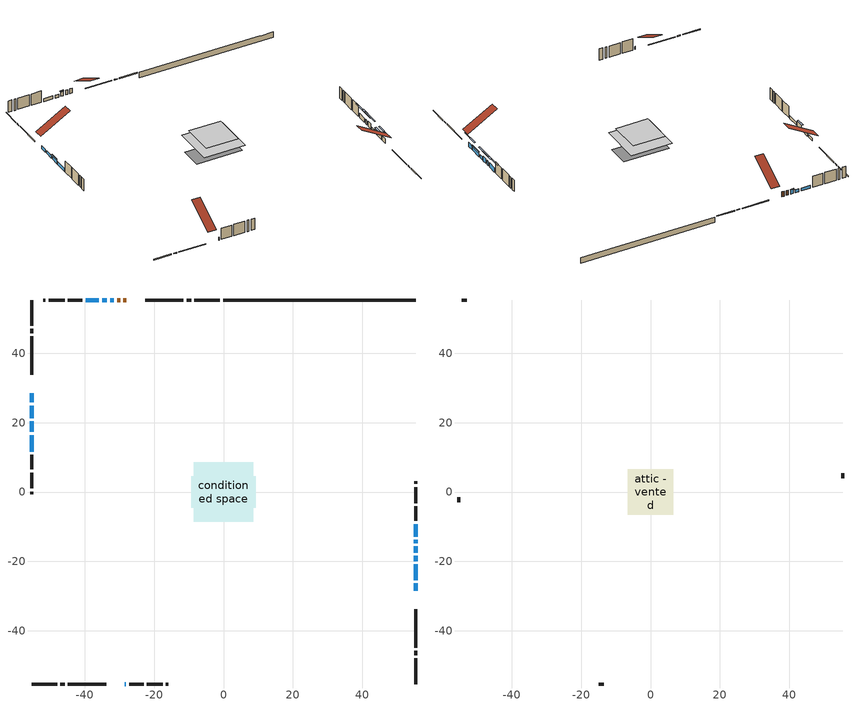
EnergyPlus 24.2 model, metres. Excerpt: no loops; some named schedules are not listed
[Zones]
conditioned space
 floor adiabatic (AdiabaticFloorConstruction): -8.52,-8.52 -8.52,8.52 8.52,8.52 8.52,-8.52 z2.69
 floor foundation (Slab1 construction): -9.36,-4.5 -9.36,4.5 9.36,4.5 9.36,-4.5 z-2.07
 wall outside (RimJoist1 construction): -1.06,55.34 -8.44,55.34 / -55.34,-55.34 -47.96,-55.34 / -55.34,55.34 -55.34,47.96 / 55.34,-55.34 55.34,-47.96 z0.25:0.55
 wall outside (RimJoist2 construction): -9.37,55.34 -10.63,55.34 / -47.03,-55.34 -45.77,-55.34 / -55.34,47.03 -55.34,45.77 / 55.34,-47.03 55.34,-45.77 z0.25:0.55
 wall outside (RimJoist3 construction): -11.56,55.34 -22.61,55.34 / -44.84,-55.34 -33.79,-55.34 / -55.34,44.84 -55.34,33.79 / 55.34,-44.84 55.34,-33.79 z0.25:0.55
 wall outside (AdiabaticWallConstruction 1): -28,55.34 -28.87,55.34 / -29.79,55.34 -30.66,55.34 z0.25:2.28
 wall outside (AdiabaticWallConstruction): 55.34,-28.4 55.34,-26.37 / -31.59,55.34 -32.66,55.34 z0.25:2.08; -55.34,28.4 -55.34,25.86 / -55.34,24.93 -55.34,21.27 / -28.4,-55.34 -28.16,-55.34 / 55.34,-19.94 55.34,-18.42 / -33.59,55.34 -35,55.34 / -35.93,55.34 -39.75,55.34 / -55.34,16.37 -55.34,11.66 z0.25:1.47; 55.34,-25.44 55.34,-20.87 / -55.34,20.35 -55.34,17.3 / 55.34,-17.49 55.34,-15.66 z0.25:2.28; 55.34,-14.73 55.34,-13.81 / 55.34,-12.89 55.34,-9.23 z0.25:2.13
 wall outside (Wall1 construction): -40.68,55.34 -44.87,55.34 / -27.24,-55.34 -23.05,-55.34 / -55.34,10.73 -55.34,6.54 / 55.34,-8.3 55.34,-4.11 z0.25:5.13
 wall outside (Wall2 construction): -45.8,55.34 -50.38,55.34 / -22.12,-55.34 -17.54,-55.34 / -55.34,5.61 -55.34,1.03 / 55.34,-3.18 55.34,1.4 z0.25:5.13
 wall outside (Wall3 construction): -51.31,55.34 -52.02,55.34 / -16.61,-55.34 -15.9,-55.34 / -55.34,0.1 -55.34,-0.61 / 55.34,2.33 55.34,3.04 z0.25:5.13
 wall foundation (FoundationWall1 construction): -0.13,55.34,-2.07 -0.13,55.34,0.25 49.8,55.34,0.25 49.8,55.34,0.2 55.34,55.34,0.2 55.34,55.34,-2.07
 window (WindowConstruction): 55.34,-28.4 55.34,-26.37 z0.25:2.08
 window (WindowConstruction 8): -55.34,28.4 -55.34,25.86 z0.25:1.47
 window (WindowConstruction 9): -55.34,24.93 -55.34,21.27 z0.25:1.47
 window (WindowConstruction 10): 55.34,-25.44 55.34,-20.87 z0.25:2.28
 window (WindowConstruction 11): -31.59,55.34 -32.66,55.34 z0.25:2.08
 window (WindowConstruction 12): -55.34,20.35 -55.34,17.3 z0.25:2.28
 window (WindowConstruction 13): -28.4,-55.34 -28.16,-55.34 z0.25:1.47
 window (WindowConstruction 1): 55.34,-19.94 55.34,-18.42 z0.25:1.47
 window (WindowConstruction 2): 55.34,-17.49 55.34,-15.66 z0.25:2.28
 window (WindowConstruction 3): 55.34,-14.73 55.34,-13.82 z0.25:2.13
 window (WindowConstruction 4): 55.34,-12.89 55.34,-9.23 z0.25:2.13
 window (WindowConstruction 5): -33.59,55.34 -35,55.34 z0.25:1.47
 window (WindowConstruction 6): -35.93,55.34 -39.75,55.34 z0.25:1.47
 window (WindowConstruction 7): -55.34,16.37 -55.34,11.66 z0.25:1.47
 door (Door): -28,55.34 -28.87,55.34 z0.25:2.28
 door (Door 1): -29.8,55.34 -30.66,55.34 z0.25:2.28
 ceiling adiabatic (AdiabaticFloorConstruction): 8.52,-8.52 8.52,8.52 -8.52,8.52 -8.52,-8.52 z2.69
attic - vented
 floor to conditioned space (Floor1 construction Reversed): -6.56,-6.56 -6.56,6.56 6.56,6.56 6.56,-6.56 z5.13
 wall outside (Wall4 construction): -52.95,55.34 -54.41,55.34 / -14.97,-55.34 -13.5,-55.34 / -55.34,-1.54 -55.34,-3 / 55.34,3.97 55.34,5.43 z0.25:5.13
 roof outside (Roof1 construction): -27.07,55.34,5.13 -27.07,43.15,12.24 -23.54,43.15,12.24 -23.54,55.34,5.13; -29.33,-55.34,5.13 -29.33,-43.15,12.24 -32.86,-43.15,12.24 -32.86,-55.34,5.13; -55.34,29.33,5.13 -43.15,29.33,12.24 -43.15,32.86,12.24 -55.34,32.86,5.13; 55.34,-29.33,5.13 43.15,-29.33,12.24 43.15,-32.86,12.24 55.34,-32.86,5.13
shading: 55.34,-23.73 55.34,-31.04 55.64,-31.04 55.64,-23.73 z4.72; 55.34,-20.67 55.34,-25.64 55.95,-25.64 55.95,-20.67 z2.48; -32.86,55.34 -31.39,55.34 -31.39,55.95 -32.86,55.95 z2.28; -55.34,17.1 -55.34,20.55 -55.95,20.55 -55.95,17.1 z2.48; 55.34,-13.02 55.34,-20.13 55.75,-20.13 55.75,-13.02 z4.92; 55.34,-11.18 55.34,-17.37 55.95,-17.37 55.95,-11.18 z4.77; 55.34,-6.59 55.34,-15.53 55.64,-15.53 55.64,-6.59 z4.77
[Building]
Building 1: Terrain=Suburbs
[Site:Location]
Windsor AP_ON: Latitude {deg}=42.28; Longitude {deg}=-82.96; Time Zone {hr}=-5; Elevation {m}=190; Keep Site Location Information=Yes
[Site:GroundTemperature:Shallow]
6.34957, 4.46684, 4.31606, 5.20952, 8.79623, 12.3662, 15.4612, 17.4219, 17.5884, 15.9938, 12.9777, 9.51722
[Site:WaterMainsTemperature]
Calculation Method=Schedule; Temperature Schedule=mains temperature schedule
[Material] Roughness=Rough; Thermal Absorptance=0.9
Name | Thickness {m} | Conductivity {W/m-K} | Density {kg/m3} | Specific Heat {J/kg-K} | Solar Absorptance | Visible Absorptance
asphalt or fiberglass shingles | 0.00635 | 0.162714 | 1121.4 | 1465.45 | 0.4 | 0.4
ceiling loosefill ins | 0.338667 | 0.0480833 | 16.02 | 1046.75 | 0.7 | 0.7
ceiling stud and cavity | 0.1397 | 0.13447 | 65.682 | 1177.47 | 0.7 | 0.7
concrete 4.0 in. | 0.1016 | 1.803125 | 2242.8 | 837.4 | 0.7 | 0.7
concrete 8.0 in. | 0.2032 | 1.803125 | 2242.8 | 837.4 | 0.7 | 0.7
door material | 0.04445 | 0.053851 | 512.64 | 1214.23 | 0.7 | 0.7
exterior vertical ins | 0.0460229 | 0.029427 | 32.04 | 1214.23 | 0.7 | 0.7
floor covering | 0.0127 | 0.0433444 | 54.468 | 1339.84 | 0.6 | 0.6
floor rigid ins; wall rigid ins 1 | 0.512978 | 0.029427 | 32.04 | 1214.23 | 0.7 | 0.7
floor stud and cavity | 0.1397 | 1.75129 | 37.0049 | 1207.88 | 0.7 | 0.7
furniture material conditioned space 1 | 0.1524 | 0.115458 | 640.8 | 1214.23 | 0.6 | 0.6
gypsum board | 0.0127 | 0.160291 | 801 | 837.4 | 0.6 | 0.6
gypsum board 1 | 0.0127 | 0.160291 | 801 | 837.4 | 0.7 | 0.7
osb sheathing 0.5 in. | 0.0127 | 0.115458 | 512.64 | 1214.23 | 0.7 | 0.7
osb sheathing 0.75 in. | 0.01905 | 0.115458 | 512.64 | 1214.23 | 0.7 | 0.7
osb sheathing 2.0 in. | 0.0508 | 0.115458 | 512.64 | 1214.23 | 0.7 | 0.7
rim joist rigid ins; wall rigid ins | 0.051816 | 0.029427 | 32.04 | 1214.23 | 0.7 | 0.7
rim joist stud and cavity | 0.0508 | 0.0346513 | 125.044 | 1163.47 | 0.6 | 0.6
rim joist stud and cavity 1 | 0.0508 | 0.035244 | 125.044 | 1163.47 | 0.6 | 0.6
wall stud and cavity | 0.1397 | 0.160606 | 139.0536 | 1170.24 | 0.7 | 0.7
wall stud and cavity 1 | 0.1397 | 0.161917 | 139.0536 | 1170.24 | 0.7 | 0.7
wall stud and cavity 2 | 0.1397 | 0.300532 | 139.0536 | 1170.24 | 0.7 | 0.7
wall stud and cavity 3 | 0.0889 | 6.9971 | 50.32683 | 1063.81 | 0.6 | 0.6
wall stud and cavity 4 | 0.0889 | 0.380278 | 52.3479 | 1209.89 | 0.7 | 0.7
wall stud and cavity 5 | 0.0889 | 0.391764 | 83.0341 | 1211.67 | 0.7 | 0.7
wood siding | 0.0254 | 0.102417 | 544.68 | 1172.36 | 0.4 | 0.4
wood siding 1 | 0.00254 | 0.102417 | 544.68 | 1172.36 | 0.4 | 0.4
wood siding 2; wood siding 3; wood siding 4 | 0.0254 | 0.102417 | 544.68 | 1172.36 | 0.7 | 0.7
[WindowMaterial:SimpleGlazingSystem]
Name | U-Factor {W/m2-K} | Solar Heat Gain Coefficient
WindowMaterial | 3.27961 | 0.66
WindowMaterial 1 | 3.27734 | 0.61
WindowMaterial 2 | 3.296079 | 0.7
WindowMaterial 3 | 3.27734 | 0.6
WindowMaterial 4 | 3.28075 | 0.68
WindowMaterial 5 | 3.27848 | 0.62
WindowMaterial 6 | 3.27961 | 0.65
WindowMaterial 7 | 3.28075 | 0.65
WindowMaterial 8 | 3.27734 | 0.62
WindowMaterial 9 | 3.308 | 0.54
[Construction]
AdiabaticFloorConstruction: floor stud and cavity, floor rigid ins, osb sheathing 0.75 in., floor covering
AdiabaticWallConstruction: wood siding 3, wall rigid ins 1, wall stud and cavity 4, gypsum board
AdiabaticWallConstruction 1: wood siding 4, wall rigid ins 1, wall stud and cavity 4, gypsum board
Door; Door 1: door material
Floor1 construction Reversed: gypsum board, ceiling stud and cavity, ceiling loosefill ins
FoundationWall1 construction: concrete 8.0 in., gypsum board 1
furniture construction conditioned space 1: furniture material conditioned space 1
PartitionWallConstruction: gypsum board, wall stud and cavity 5, gypsum board
RimJoist1 construction; RimJoist3 construction: wood siding 2, rim joist rigid ins, osb sheathing 2.0 in., rim joist stud and cavity
RimJoist2 construction: wood siding 2, rim joist rigid ins, osb sheathing 2.0 in., rim joist stud and cavity 1
Roof1 construction: asphalt or fiberglass shingles
Slab1 construction: concrete 4.0 in.
Wall1 construction: wood siding, wall rigid ins, osb sheathing 0.5 in., wall stud and cavity, gypsum board
Wall2 construction: wood siding, wall rigid ins, osb sheathing 0.5 in., wall stud and cavity 1, gypsum board
Wall3 construction: wood siding, wall rigid ins, osb sheathing 0.5 in., wall stud and cavity 2, gypsum board
Wall4 construction: wood siding 1, wall stud and cavity 3
WindowConstruction: WindowMaterial
WindowConstruction 1: WindowMaterial 1
WindowConstruction 10; WindowConstruction 12; WindowConstruction 8: WindowMaterial 6
WindowConstruction 11: WindowMaterial 8
WindowConstruction 13: WindowMaterial 9
WindowConstruction 2: WindowMaterial 2
WindowConstruction 3; WindowConstruction 5: WindowMaterial 3
WindowConstruction 4; WindowConstruction 7: WindowMaterial 4
WindowConstruction 6: WindowMaterial 5
WindowConstruction 9: WindowMaterial 7
[Zone] Multiplier=1; Part of Total Floor Area=Yes
Name | Volume {m3}
attic - vented | 189.534
conditioned space | 1170.9
[Space]
Name | Zone | Volume {m3}
attic - vented 1 | attic - vented | 189.534
conditioned space 1 | conditioned space | 1170.9
[ZoneInfiltration:EffectiveLeakageArea]
infil attic - vented 1: Zone or Space=attic - vented 1; Schedule=Always On Discrete; Effective Air Leakage Area {cm2}=7647.11; Stack Coefficient=0.000833641; Wind Coefficient=1.95079e-05
[ZoneMixing]
whole house fan mix: Zone or Space=attic - vented; Schedule=Always On Continuous; Design Flow Rate Calculation Method=Flow/Zone; Design Flow Rate {m3/s}=0; Source Zone or Space=conditioned space
[SurfaceProperty:ExposedFoundationPerimeter]
Slab1: Exposed Perimeter Calculation Method=TotalExposedPerimeter; Total Exposed Perimeter {m}=55.473
[InternalMass] Zone or ZoneList=conditioned space; Space or SpaceList=conditioned space 1
Name | Construction | Surface Area {m2}
furniture mass conditioned space 1 | furniture construction conditioned space 1 | 183.724
partition wall mass | PartitionWallConstruction | 459.31
[Lights]
interior lighting: Zone or ZoneList or Space or SpaceList=conditioned space 1; Schedule=interior lighting schedule; Design Level Calculation Method=LightingLevel; Lighting Level {W}=343.2; Return Air Fraction=0; Fraction Radiant=0.6; Fraction Visible=0.2; Fraction Replaceable=1
[People]
occupants: Zone or ZoneList or Space or SpaceList=conditioned space 1; Number of People Schedule=occupants schedule; Number of People Calculation Method=People; Number of People=3; Fraction Radiant=0.314171; Sensible Heat Fraction=0.56303; Activity Level Schedule=occupants activity schedule; Carbon Dioxide Generation Rate {m3/s-W}=0; Enable ASHRAE 55 Comfort Warnings=No; Mean Radiant Temperature Calculation Type=EnclosureAveraged
[ElectricEquipment] Zone or ZoneList or Space or SpaceList=conditioned space 1; Design Level Calculation Method=EquipmentLevel
Name | Schedule | Design Level {W} | Fraction Latent | Fraction Radiant | Fraction Lost
clothes dryer | clothes dryer schedule | 140.772 | 0.015 | 0.081 | 0.85
clothes washer | clothes washer schedule | 32.1985 | 0.03 | 0.162 | 0.7
cooking range | cooking range schedule | 215.147 | 0.08 | 0.432 | 0.2
dishwasher | dishwasher schedule | 66.8632 | 0.3 | 0.18 | 0.4
fridge | fridge schedule | 72.9452 | 0 | 0.6 | 0
mech vent bath fan 0 | mech vent bath fan 0 schedule | 50.2 | 0 | 0 | 1
mech vent bath fan 1 | mech vent bath fan 1 schedule | 50.2 | 0 | 0 | 1
mech vent house fan | mech vent house fan schedule | 0 | 0 | 0 | 1
mech vent house fan cfis | mech vent house fan cfis schedule | 0 | 0 | 0 | 0
mech vent range fan 0 | mech vent range fan 0 schedule | 57 | 0 | 0 | 1
misc plug loads | misc plug loads schedule | 494.7 | 0.045 | 0.513 | 0.1
whole house fan | Always On Discrete | 0 | 0 | 0 | 1
[OtherEquipment] Zone or ZoneList or Space or SpaceList=conditioned space 1; Design Level Calculation Method=EquipmentLevel
Name | Fuel Type | Schedule | Design Level {W} | Fraction Latent | Fraction Radiant | Fraction Lost
clothes dryer 1 | Electricity | clothes dryer schedule | 0 | 0.015 | 0.081 | 0.85
cooking range 1 | Electricity | cooking range schedule | 0 | 0.08 | 0.432 | 0.2
general water use latent | None | general water use schedule | 62.594 | 1 | 0 | 0
general water use sensible | None | general water use schedule | -61.6891 | 0 | 0.6 | 0
mech vent house fan latent load | None | Always On Discrete | 0 | 1 | 0 | 0
mech vent house fan sensible load | None | Always On Discrete | 0 | 0 | 0 | 0
water heater energy adjustment1 | NaturalGas | Always On Discrete | 0.01 | 0 | 0 | 1
[ZoneInfiltration:DesignFlowRate] Zone or ZoneList or Space or SpaceList=conditioned space 1; Schedule=Always On Discrete; Design Flow Rate Calculation Method=Flow/Zone; Design Flow Rate {m3/s}=0
infil flow; natural vent flow; whole house fan flow
[Foundation:Kiva]
Foundation Kiva 1: Initial Indoor Air Temperature {C}=18; Wall Height Above Grade {m}=0.249997; Wall Depth Below Slab {m}=0.2032; Custom Block Material Name 1=exterior vertical ins; Custom Block Depth 1 {m}=2.31999; Custom Block X Position 1 {m}=0.2159; Custom Block Z Position 1 {m}=0
[Foundation:Kiva:Settings]
Soil Conductivity {W/m-K}=0.849921; Soil Density {kg/m3}=1842.3; Soil Specific Heat {J/kg-K}=418.7; Ground Solar Absorptivity=0.9; Ground Thermal Absorptivity=0.9; Ground Surface Roughness {m}=0.03; Far-Field Width {m}=40; Deep-Ground Boundary Condition=ZeroFlux; Deep-Ground Depth {m}=40; Minimum Cell Dimension {m}=0.2; Maximum Cell Growth Coefficient=3; Simulation Timestep=Timestep
[Exterior:Lights]
exterior lighting: Schedule=exterior lighting schedule; Design Level {W}=75.6
[Schedule:Constant]
Name | Hourly Value
Always On Continuous; mech vent house fan schedule; mech vent house fan cfis schedule; Always On Discrete | 1
occupants activity schedule | 117.228
fridge schedule | 0
[Schedule:Week:Daily]
interior lighting schedule Week Rule - Jan1-Jan27: interior lighting schedule day, interior lighting schedule day, interior lighting schedule day, interior lighting schedule day, interior lighting schedule day, interior lighting schedule day, interior lighting schedule day, interior lighting schedule default day, interior lighting schedule default day, interior lighting schedule default day, interior lighting schedule default day, interior lighting schedule default day
interior lighting schedule Week Rule - Jan28-Feb3: interior lighting schedule day, interior lighting schedule day, interior lighting schedule day, interior lighting schedule day, interior lighting schedule day 1, interior lighting schedule day 1, interior lighting schedule day 1, interior lighting schedule default day, interior lighting schedule default day, interior lighting schedule default day, interior lighting schedule default day, interior lighting schedule default day
interior lighting schedule Week Rule - Feb4-Feb24: interior lighting schedule day 1, interior lighting schedule day 1, interior lighting schedule day 1, interior lighting schedule day 1, interior lighting schedule day 1, interior lighting schedule day 1, interior lighting schedule day 1, interior lighting schedule default day, interior lighting schedule default day, interior lighting schedule default day, interior lighting schedule default day, interior lighting schedule default day
interior lighting schedule Week Rule - Feb25-Mar3: interior lighting schedule day 1, interior lighting schedule day 1, interior lighting schedule day 1, interior lighting schedule day 1, interior lighting schedule day 2, interior lighting schedule day 2, interior lighting schedule day 2, interior lighting schedule default day, interior lighting schedule default day, interior lighting schedule default day, interior lighting schedule default day, interior lighting schedule default day
interior lighting schedule Week Rule - Mar4-Mar31: interior lighting schedule day 2, interior lighting schedule day 2, interior lighting schedule day 2, interior lighting schedule day 2, interior lighting schedule day 2, interior lighting schedule day 2, interior lighting schedule day 2, interior lighting schedule default day, interior lighting schedule default day, interior lighting schedule default day, interior lighting schedule default day, interior lighting schedule default day
interior lighting schedule Week Rule - Apr1-Apr28: interior lighting schedule day 3, interior lighting schedule day 3, interior lighting schedule day 3, interior lighting schedule day 3, interior lighting schedule day 3, interior lighting schedule day 3, interior lighting schedule day 3, interior lighting schedule default day, interior lighting schedule default day, interior lighting schedule default day, interior lighting schedule default day, interior lighting schedule default day
interior lighting schedule Week Rule - Apr29-May5: interior lighting schedule day 3, interior lighting schedule day 3, interior lighting schedule day 4, interior lighting schedule day 4, interior lighting schedule day 4, interior lighting schedule day 4, interior lighting schedule day 4, interior lighting schedule default day, interior lighting schedule default day, interior lighting schedule default day, interior lighting schedule default day, interior lighting schedule default day
interior lighting schedule Week Rule - May6-May26: interior lighting schedule day 4, interior lighting schedule day 4, interior lighting schedule day 4, interior lighting schedule day 4, interior lighting schedule day 4, interior lighting schedule day 4, interior lighting schedule day 4, interior lighting schedule default day, interior lighting schedule default day, interior lighting schedule default day, interior lighting schedule default day, interior lighting schedule default day
interior lighting schedule Week Rule - May27-Jun2: interior lighting schedule day 4, interior lighting schedule day 4, interior lighting schedule day 4, interior lighting schedule day 4, interior lighting schedule day 4, interior lighting schedule day 5, interior lighting schedule day 5, interior lighting schedule default day, interior lighting schedule default day, interior lighting schedule default day, interior lighting schedule default day, interior lighting schedule default day
interior lighting schedule Week Rule - Jun3-Jun30: interior lighting schedule day 5, interior lighting schedule day 5, interior lighting schedule day 5, interior lighting schedule day 5, interior lighting schedule day 5, interior lighting schedule day 5, interior lighting schedule day 5, interior lighting schedule default day, interior lighting schedule default day, interior lighting schedule default day, interior lighting schedule default day, interior lighting schedule default day
interior lighting schedule Week Rule - Jul1-Jul28: interior lighting schedule day 6, interior lighting schedule day 6, interior lighting schedule day 6, interior lighting schedule day 6, interior lighting schedule day 6, interior lighting schedule day 6, interior lighting schedule day 6, interior lighting schedule default day, interior lighting schedule default day, interior lighting schedule default day, interior lighting schedule default day, interior lighting schedule default day
interior lighting schedule Week Rule - Jul29-Aug4: interior lighting schedule day 6, interior lighting schedule day 6, interior lighting schedule day 6, interior lighting schedule day 7, interior lighting schedule day 7, interior lighting schedule day 7, interior lighting schedule day 7, interior lighting schedule default day, interior lighting schedule default day, interior lighting schedule default day, interior lighting schedule default day, interior lighting schedule default day
interior lighting schedule Week Rule - Aug5-Aug25: interior lighting schedule day 7, interior lighting schedule day 7, interior lighting schedule day 7, interior lighting schedule day 7, interior lighting schedule day 7, interior lighting schedule day 7, interior lighting schedule day 7, interior lighting schedule default day, interior lighting schedule default day, interior lighting schedule default day, interior lighting schedule default day, interior lighting schedule default day
interior lighting schedule Week Rule - Aug26-Sep1: interior lighting schedule day 7, interior lighting schedule day 7, interior lighting schedule day 7, interior lighting schedule day 7, interior lighting schedule day 7, interior lighting schedule day 7, interior lighting schedule day 8, interior lighting schedule default day, interior lighting schedule default day, interior lighting schedule default day, interior lighting schedule default day, interior lighting schedule default day
interior lighting schedule Week Rule - Sep2-Sep29: interior lighting schedule day 8, interior lighting schedule day 8, interior lighting schedule day 8, interior lighting schedule day 8, interior lighting schedule day 8, interior lighting schedule day 8, interior lighting schedule day 8, interior lighting schedule default day, interior lighting schedule default day, interior lighting schedule default day, interior lighting schedule default day, interior lighting schedule default day
interior lighting schedule Week Rule - Sep30-Oct6: interior lighting schedule day 8, interior lighting schedule day 9, interior lighting schedule day 9, interior lighting schedule day 9, interior lighting schedule day 9, interior lighting schedule day 9, interior lighting schedule day 9, interior lighting schedule default day, interior lighting schedule default day, interior lighting schedule default day, interior lighting schedule default day, interior lighting schedule default day
interior lighting schedule Week Rule - Oct7-Oct27: interior lighting schedule day 9, interior lighting schedule day 9, interior lighting schedule day 9, interior lighting schedule day 9, interior lighting schedule day 9, interior lighting schedule day 9, interior lighting schedule day 9, interior lighting schedule default day, interior lighting schedule default day, interior lighting schedule default day, interior lighting schedule default day, interior lighting schedule default day
interior lighting schedule Week Rule - Oct28-Nov3: interior lighting schedule day 9, interior lighting schedule day 9, interior lighting schedule day 9, interior lighting schedule day 9, interior lighting schedule day 10, interior lighting schedule day 10, interior lighting schedule day 10, interior lighting schedule default day, interior lighting schedule default day, interior lighting schedule default day, interior lighting schedule default day, interior lighting schedule default day
interior lighting schedule Week Rule - Nov4-Nov24: interior lighting schedule day 10, interior lighting schedule day 10, interior lighting schedule day 10, interior lighting schedule day 10, interior lighting schedule day 10, interior lighting schedule day 10, interior lighting schedule day 10, interior lighting schedule default day, interior lighting schedule default day, interior lighting schedule default day, interior lighting schedule default day, interior lighting schedule default day
interior lighting schedule Week Rule - Nov25-Dec1: interior lighting schedule day 10, interior lighting schedule day 10, interior lighting schedule day 10, interior lighting schedule day 10, interior lighting schedule day 10, interior lighting schedule day 10, interior lighting schedule day 11, interior lighting schedule default day, interior lighting schedule default day, interior lighting schedule default day, interior lighting schedule default day, interior lighting schedule default day
interior lighting schedule Week Rule - Dec2-Dec31: interior lighting schedule day 11, interior lighting schedule day 11, interior lighting schedule day 11, interior lighting schedule day 11, interior lighting schedule day 11, interior lighting schedule day 11, interior lighting schedule day 11, interior lighting schedule default day, interior lighting schedule default day, interior lighting schedule default day, interior lighting schedule default day, interior lighting schedule default day
occupants schedule Week Rule - Jan1-Dec31: occupants schedule day, occupants schedule day, occupants schedule day, occupants schedule day, occupants schedule day, occupants schedule day, occupants schedule day, occupants schedule default day, occupants schedule default day, occupants schedule default day, occupants schedule default day, occupants schedule default day
clothes dryer schedule Week Rule - Jan1-Dec31: clothes dryer schedule day, clothes dryer schedule day, clothes dryer schedule day, clothes dryer schedule day, clothes dryer schedule day, clothes dryer schedule day, clothes dryer schedule day, clothes dryer schedule default day, clothes dryer schedule default day, clothes dryer schedule default day, clothes dryer schedule default day, clothes dryer schedule default day
clothes washer schedule Week Rule - Jan1-Dec31: clothes washer schedule day, clothes washer schedule day, clothes washer schedule day, clothes washer schedule day, clothes washer schedule day, clothes washer schedule day, clothes washer schedule day, clothes washer schedule default day, clothes washer schedule default day, clothes washer schedule default day, clothes washer schedule default day, clothes washer schedule default day
cooking range schedule Week Rule - Jan1-Dec31: cooking range schedule day, cooking range schedule day, cooking range schedule day, cooking range schedule day, cooking range schedule day, cooking range schedule day, cooking range schedule day, cooking range schedule default day, cooking range schedule default day, cooking range schedule default day, cooking range schedule default day, cooking range schedule default day
dishwasher schedule Week Rule - Jan1-Dec31: dishwasher schedule day, dishwasher schedule day, dishwasher schedule day, dishwasher schedule day, dishwasher schedule day, dishwasher schedule day, dishwasher schedule day, dishwasher schedule default day, dishwasher schedule default day, dishwasher schedule default day, dishwasher schedule default day, dishwasher schedule default day
mech vent bath fan 0 schedule Week Rule - Jan1-Dec31: mech vent bath fan 0 schedule day, mech vent bath fan 0 schedule day, mech vent bath fan 0 schedule day, mech vent bath fan 0 schedule day, mech vent bath fan 0 schedule day, mech vent bath fan 0 schedule day, mech vent bath fan 0 schedule day, mech vent bath fan 0 schedule default day, mech vent bath fan 0 schedule default day, mech vent bath fan 0 schedule default day, mech vent bath fan 0 schedule default day, mech vent bath fan 0 schedule default day
mech vent bath fan 1 schedule Week Rule - Jan1-Dec31: mech vent bath fan 1 schedule day, mech vent bath fan 1 schedule day, mech vent bath fan 1 schedule day, mech vent bath fan 1 schedule day, mech vent bath fan 1 schedule day, mech vent bath fan 1 schedule day, mech vent bath fan 1 schedule day, mech vent bath fan 1 schedule default day, mech vent bath fan 1 schedule default day, mech vent bath fan 1 schedule default day, mech vent bath fan 1 schedule default day, mech vent bath fan 1 schedule default day
mech vent range fan 0 schedule Week Rule - Jan1-Dec31: mech vent range fan 0 schedule day, mech vent range fan 0 schedule day, mech vent range fan 0 schedule day, mech vent range fan 0 schedule day, mech vent range fan 0 schedule day, mech vent range fan 0 schedule day, mech vent range fan 0 schedule day, mech vent range fan 0 schedule default day, mech vent range fan 0 schedule default day, mech vent range fan 0 schedule default day, mech vent range fan 0 schedule default day, mech vent range fan 0 schedule default day
misc plug loads schedule Week Rule - Jan1-Dec31: misc plug loads schedule day, misc plug loads schedule day, misc plug loads schedule day, misc plug loads schedule day, misc plug loads schedule day, misc plug loads schedule day, misc plug loads schedule day, misc plug loads schedule default day, misc plug loads schedule default day, misc plug loads schedule default day, misc plug loads schedule default day, misc plug loads schedule default day
general water use schedule Week Rule - Jan1-Dec31: general water use schedule day, general water use schedule day, general water use schedule day, general water use schedule day, general water use schedule day, general water use schedule day, general water use schedule day, general water use schedule default day, general water use schedule default day, general water use schedule default day, general water use schedule default day, general water use schedule default day
exterior lighting schedule Week Rule - Jan1-Jan27: exterior lighting schedule day, exterior lighting schedule day, exterior lighting schedule day, exterior lighting schedule day, exterior lighting schedule day, exterior lighting schedule day, exterior lighting schedule day, exterior lighting schedule default day, exterior lighting schedule default day, exterior lighting schedule default day, exterior lighting schedule default day, exterior lighting schedule default day
exterior lighting schedule Week Rule - Jan28-Feb3: exterior lighting schedule day, exterior lighting schedule day, exterior lighting schedule day, exterior lighting schedule day, exterior lighting schedule day 1, exterior lighting schedule day 1, exterior lighting schedule day 1, exterior lighting schedule default day, exterior lighting schedule default day, exterior lighting schedule default day, exterior lighting schedule default day, exterior lighting schedule default day
exterior lighting schedule Week Rule - Feb4-Feb24: exterior lighting schedule day 1, exterior lighting schedule day 1, exterior lighting schedule day 1, exterior lighting schedule day 1, exterior lighting schedule day 1, exterior lighting schedule day 1, exterior lighting schedule day 1, exterior lighting schedule default day, exterior lighting schedule default day, exterior lighting schedule default day, exterior lighting schedule default day, exterior lighting schedule default day
exterior lighting schedule Week Rule - Feb25-Mar3: exterior lighting schedule day 1, exterior lighting schedule day 1, exterior lighting schedule day 1, exterior lighting schedule day 1, exterior lighting schedule day 2, exterior lighting schedule day 2, exterior lighting schedule day 2, exterior lighting schedule default day, exterior lighting schedule default day, exterior lighting schedule default day, exterior lighting schedule default day, exterior lighting schedule default day
exterior lighting schedule Week Rule - Mar4-Mar31: exterior lighting schedule day 2, exterior lighting schedule day 2, exterior lighting schedule day 2, exterior lighting schedule day 2, exterior lighting schedule day 2, exterior lighting schedule day 2, exterior lighting schedule day 2, exterior lighting schedule default day, exterior lighting schedule default day, exterior lighting schedule default day, exterior lighting schedule default day, exterior lighting schedule default day
exterior lighting schedule Week Rule - Apr1-Apr28: exterior lighting schedule day 3, exterior lighting schedule day 3, exterior lighting schedule day 3, exterior lighting schedule day 3, exterior lighting schedule day 3, exterior lighting schedule day 3, exterior lighting schedule day 3, exterior lighting schedule default day, exterior lighting schedule default day, exterior lighting schedule default day, exterior lighting schedule default day, exterior lighting schedule default day
exterior lighting schedule Week Rule - Apr29-May5: exterior lighting schedule day 3, exterior lighting schedule day 3, exterior lighting schedule day 4, exterior lighting schedule day 4, exterior lighting schedule day 4, exterior lighting schedule day 4, exterior lighting schedule day 4, exterior lighting schedule default day, exterior lighting schedule default day, exterior lighting schedule default day, exterior lighting schedule default day, exterior lighting schedule default day
exterior lighting schedule Week Rule - May6-May26: exterior lighting schedule day 4, exterior lighting schedule day 4, exterior lighting schedule day 4, exterior lighting schedule day 4, exterior lighting schedule day 4, exterior lighting schedule day 4, exterior lighting schedule day 4, exterior lighting schedule default day, exterior lighting schedule default day, exterior lighting schedule default day, exterior lighting schedule default day, exterior lighting schedule default day
exterior lighting schedule Week Rule - May27-Jun2: exterior lighting schedule day 4, exterior lighting schedule day 4, exterior lighting schedule day 4, exterior lighting schedule day 4, exterior lighting schedule day 4, exterior lighting schedule day 5, exterior lighting schedule day 5, exterior lighting schedule default day, exterior lighting schedule default day, exterior lighting schedule default day, exterior lighting schedule default day, exterior lighting schedule default day
exterior lighting schedule Week Rule - Jun3-Jun30: exterior lighting schedule day 5, exterior lighting schedule day 5, exterior lighting schedule day 5, exterior lighting schedule day 5, exterior lighting schedule day 5, exterior lighting schedule day 5, exterior lighting schedule day 5, exterior lighting schedule default day, exterior lighting schedule default day, exterior lighting schedule default day, exterior lighting schedule default day, exterior lighting schedule default day
exterior lighting schedule Week Rule - Jul1-Jul28: exterior lighting schedule day 6, exterior lighting schedule day 6, exterior lighting schedule day 6, exterior lighting schedule day 6, exterior lighting schedule day 6, exterior lighting schedule day 6, exterior lighting schedule day 6, exterior lighting schedule default day, exterior lighting schedule default day, exterior lighting schedule default day, exterior lighting schedule default day, exterior lighting schedule default day
exterior lighting schedule Week Rule - Jul29-Aug4: exterior lighting schedule day 6, exterior lighting schedule day 6, exterior lighting schedule day 6, exterior lighting schedule day 7, exterior lighting schedule day 7, exterior lighting schedule day 7, exterior lighting schedule day 7, exterior lighting schedule default day, exterior lighting schedule default day, exterior lighting schedule default day, exterior lighting schedule default day, exterior lighting schedule default day
[Schedule:Year]
interior lighting schedule: interior lighting schedule Week Rule - Jan1-Jan27, 1, 1, 1, 27, interior lighting schedule Week Rule - Jan28-Feb3, 1, 28, 2, 3, interior lighting schedule Week Rule - Feb4-Feb24, 2, 4, 2, 24, interior lighting schedule Week Rule - Feb25-Mar3, 2, 25, 3, 3, interior lighting schedule Week Rule - Mar4-Mar31, 3, 4, 3, 31, interior lighting schedule Week Rule - Apr1-Apr28, 4, 1, 4, 28, interior lighting schedule Week Rule - Apr29-May5, 4, 29, 5, 5, interior lighting schedule Week Rule - May6-May26, 5, 6, 5, 26, interior lighting schedule Week Rule - May27-Jun2, 5, 27, 6, 2, interior lighting schedule Week Rule - Jun3-Jun30, 6, 3, 6, 30, interior lighting schedule Week Rule - Jul1-Jul28, 7, 1, 7, 28, interior lighting schedule Week Rule - Jul29-Aug4, 7, 29, 8, 4, interior lighting schedule Week Rule - Aug5-Aug25, 8, 5, 8, 25, interior lighting schedule Week Rule - Aug26-Sep1, 8, 26, 9, 1, interior lighting schedule Week Rule - Sep2-Sep29, 9, 2, 9, 29, interior lighting schedule Week Rule - Sep30-Oct6, 9, 30, 10, 6, interior lighting schedule Week Rule - Oct7-Oct27, 10, 7, 10, 27, interior lighting schedule Week Rule - Oct28-Nov3, 10, 28, 11, 3, interior lighting schedule Week Rule - Nov4-Nov24, 11, 4, 11, 24, interior lighting schedule Week Rule - Nov25-Dec1, 11, 25, 12, 1, interior lighting schedule Week Rule - Dec2-Dec31, 12, 2, 12, 31
occupants schedule: occupants schedule Week Rule - Jan1-Dec31, 1, 1, 12, 31
clothes dryer schedule: clothes dryer schedule Week Rule - Jan1-Dec31, 1, 1, 12, 31
clothes washer schedule: clothes washer schedule Week Rule - Jan1-Dec31, 1, 1, 12, 31
cooking range schedule: cooking range schedule Week Rule - Jan1-Dec31, 1, 1, 12, 31
dishwasher schedule: dishwasher schedule Week Rule - Jan1-Dec31, 1, 1, 12, 31
mech vent bath fan 0 schedule: mech vent bath fan 0 schedule Week Rule - Jan1-Dec31, 1, 1, 12, 31
mech vent bath fan 1 schedule: mech vent bath fan 1 schedule Week Rule - Jan1-Dec31, 1, 1, 12, 31
mech vent range fan 0 schedule: mech vent range fan 0 schedule Week Rule - Jan1-Dec31, 1, 1, 12, 31
misc plug loads schedule: misc plug loads schedule Week Rule - Jan1-Dec31, 1, 1, 12, 31
general water use schedule: general water use schedule Week Rule - Jan1-Dec31, 1, 1, 12, 31
exterior lighting schedule: exterior lighting schedule Week Rule - Jan1-Jan27, 1, 1, 1, 27, exterior lighting schedule Week Rule - Jan28-Feb3, 1, 28, 2, 3, exterior lighting schedule Week Rule - Feb4-Feb24, 2, 4, 2, 24, exterior lighting schedule Week Rule - Feb25-Mar3, 2, 25, 3, 3, exterior lighting schedule Week Rule - Mar4-Mar31, 3, 4, 3, 31, exterior lighting schedule Week Rule - Apr1-Apr28, 4, 1, 4, 28, exterior lighting schedule Week Rule - Apr29-May5, 4, 29, 5, 5, exterior lighting schedule Week Rule - May6-May26, 5, 6, 5, 26, exterior lighting schedule Week Rule - May27-Jun2, 5, 27, 6, 2, exterior lighting schedule Week Rule - Jun3-Jun30, 6, 3, 6, 30, exterior lighting schedule Week Rule - Jul1-Jul28, 7, 1, 7, 28, exterior lighting schedule Week Rule - Jul29-Aug4, 7, 29, 8, 4, exterior lighting schedule Week Rule - Aug5-Aug25, 8, 5, 8, 25, exterior lighting schedule Week Rule - Aug26-Sep1, 8, 26, 9, 1, exterior lighting schedule Week Rule - Sep2-Sep29, 9, 2, 9, 29, exterior lighting schedule Week Rule - Sep30-Oct6, 9, 30, 10, 6, exterior lighting schedule Week Rule - Oct7-Oct27, 10, 7, 10, 27, exterior lighting schedule Week Rule - Oct28-Nov3, 10, 28, 11, 3, exterior lighting schedule Week Rule - Nov4-Nov24, 11, 4, 11, 24, exterior lighting schedule Week Rule - Nov25-Dec1, 11, 25, 12, 1, exterior lighting schedule Week Rule - Dec2-Dec31, 12, 2, 12, 31
[Schedule:Compact]
mains temperature schedule: Through: 01/01, For: AllDays, Until: 24:00, 9.71556, Through: 01/02, For: AllDays, Until: 24:00, 9.65056, Through: 01/03, For: AllDays, Until: 24:00, 9.58667, Through: 01/04, For: AllDays, Until: 24:00, 9.52389, Through: 01/05, For: AllDays, Until: 24:00, 9.46278, Through: 01/06, For: AllDays, Until: 24:00, 9.40278, Through: 01/07, For: AllDays, Until: 24:00, 9.34444, Through: 01/08, For: AllDays, Until: 24:00, 9.28778, Through: 01/09, For: AllDays, Until: 24:00, 9.23222, Through: 01/10, For: AllDays, Until: 24:00, 9.17778, Through: 01/11, For: AllDays, Until: 24:00, 9.125, Through: 01/12, For: AllDays, Until: 24:00, 9.07389, Through: 01/13, For: AllDays, Until: 24:00, 9.02444, Through: 01/14, For: AllDays, Until: 24:00, 8.97611, Through: 01/15, For: AllDays, Until: 24:00, 8.92944, Through: 01/16, For: AllDays, Until: 24:00, 8.88444, Through: 01/17, For: AllDays, Until: 24:00, 8.84056, Through: 01/18, For: AllDays, Until: 24:00, 8.79889, Through: 01/19, For: AllDays, Until: 24:00, 8.75833, Through: 01/20, For: AllDays, Until: 24:00, 8.71944, Through: 01/21, For: AllDays, Until: 24:00, 8.68222, Through: 01/22, For: AllDays, Until: 24:00, 8.64667, Through: 01/23, For: AllDays, Until: 24:00, 8.61222, Through: 01/24, For: AllDays, Until: 24:00, 8.58, Through: 01/25, For: AllDays, Until: 24:00, 8.54944, Through: 01/26, For: AllDays, Until: 24:00, 8.52, Through: 01/27, For: AllDays, Until: 24:00, 8.49278, Through: 01/28, For: AllDays, Until: 24:00, 8.46722, Through: 01/29, For: AllDays, Until: 24:00, 8.44278, Through: 01/30, For: AllDays, Until: 24:00, 8.42056, Through: 01/31, For: AllDays, Until: 24:00, 8.39944, Through: 02/01, For: AllDays, Until: 24:00, 8.38056, Through: 02/02, For: AllDays, Until: 24:00, 8.36333, Through: 02/03, For: AllDays, Until: 24:00, 8.34778, Through: 02/04, For: AllDays, Until: 24:00, 8.33389, Through: 02/05, For: AllDays, Until: 24:00, 8.32167, Through: 02/06, For: AllDays, Until: 24:00, 8.31111, Through: 02/07, For: AllDays, Until: 24:00, 8.30222, Through: 02/08, For: AllDays, Until: 24:00, 8.295, Through: 02/09, For: AllDays, Until: 24:00, 8.29, Through: 02/10, For: AllDays, Until: 24:00, 8.28611, Through: 02/11, For: AllDays, Until: 24:00, 8.28444, Through: 02/12, For: AllDays, Until: 24:00, 8.28444, Through: 02/13, For: AllDays, Until: 24:00, 8.28611, Through: 02/14, For: AllDays, Until: 24:00, 8.28889, Through: 02/15, For: AllDays, Until: 24:00, 8.29444, Through: 02/16, For: AllDays, Until: 24:00, 8.30111, Through: 02/17, For: AllDays, Until: 24:00, 8.30944, Through: 02/18, For: AllDays, Until: 24:00, 8.31944, Through: 02/19, For: AllDays, Until: 24:00, 8.33167, Through: 02/20, For: AllDays, Until: 24:00, 8.345, Through: 02/21, For: AllDays, Until: 24:00, 8.36056, Through: 02/22, For: AllDays, Until: 24:00, 8.37778, Through: 02/23, For: AllDays, Until: 24:00, 8.39611, Through: 02/24, For: AllDays, Until: 24:00, 8.41667, Through: 02/25, For: AllDays, Until: 24:00, 8.43889, Through: 02/26, For: AllDays, Until: 24:00, 8.46278, Through: 02/27, For: AllDays, Until: 24:00, 8.48833, Through: 02/28, For: AllDays, Until: 24:00, 8.51556, Through: 03/01, For: AllDays, Until: 24:00, 8.54444, Through: 03/02, For: AllDays, Until: 24:00, 8.575, Through: 03/03, For: AllDays, Until: 24:00, 8.60667, Through: 03/04, For: AllDays, Until: 24:00, 8.64056, Through: 03/05, For: AllDays, Until: 24:00, 8.67611, Through: 03/06, For: AllDays, Until: 24:00, 8.71278, Through: 03/07, For: AllDays, Until: 24:00, 8.75167, Through: 03/08, For: AllDays, Until: 24:00, 8.79167, Through: 03/09, For: AllDays, Until: 24:00, 8.83333, Through: 03/10, For: AllDays, Until: 24:00, 8.87667, Through: 03/11, For: AllDays, Until: 24:00, 8.92167, Through: 03/12, For: AllDays, Until: 24:00, 8.96833, Through: 03/13, For: AllDays, Until: 24:00, 9.01611, Through: 03/14, For: AllDays, Until: 24:00, 9.06556, Through: 03/15, For: AllDays, Until: 24:00, 9.11667, Through: 03/16, For: AllDays, Until: 24:00, 9.16889, Through: 03/17, For: AllDays, Until: 24:00, 9.22278, Through: 03/18, For: AllDays, Until: 24:00, 9.27833, Through: 03/19, For: AllDays, Until: 24:00, 9.335, Through: 03/20, For: AllDays, Until: 24:00, 9.39333, Through: 03/21, For: AllDays, Until: 24:00, 9.45278, Through: 03/22, For: AllDays, Until: 24:00, 9.51389, Through: 03/23, For: AllDays, Until: 24:00, 9.57611, Through: 03/24, For: AllDays, Until: 24:00, 9.64, Through: 03/25, For: AllDays, Until: 24:00, 9.705, Through: 03/26, For: AllDays, Until: 24:00, 9.77111, Through: 03/27, For: AllDays, Until: 24:00, 9.83889, Through: 03/28, For: AllDays, Until: 24:00, 9.90778, Through: 03/29, For: AllDays, Until: 24:00, 9.97778, Through: 03/30, For: AllDays, Until: 24:00, 10.0489, Through: 03/31, For: AllDays, Until: 24:00, 10.1217, Through: 04/01, For: AllDays, Until: 24:00, 10.1956, Through: 04/02, For: AllDays, Until: 24:00, 10.2706, Through: 04/03, For: AllDays, Until: 24:00, 10.3461, Through: 04/04, For: AllDays, Until: 24:00, 10.4233, Through: 04/05, For: AllDays, Until: 24:00, 10.5017, Through: 04/06, For: AllDays, Until: 24:00, 10.5811, Through: 04/07, For: AllDays, Until: 24:00, 10.6617, Through: 04/08, For: AllDays, Until: 24:00, 10.7428, Through: 04/09, For: AllDays, Until: 24:00, 10.825, Through: 04/10, For: AllDays, Until: 24:00, 10.9089, Through: 04/11, For: AllDays, Until: 24:00, 10.9928, Through: 04/12, For: AllDays, Until: 24:00, 11.0783, Through: 04/13, For: AllDays, Until: 24:00, 11.1644, Through: 04/14, For: AllDays, Until: 24:00, 11.2517, Through: 04/15, For: AllDays, Until: 24:00, 11.3394, Through: 04/16, For: AllDays, Until: 24:00, 11.4278, Through: 04/17, For: AllDays, Until: 24:00, 11.5178, Through: 04/18, For: AllDays, Until: 24:00, 11.6078, Through: 04/19, For: AllDays, Until: 24:00, 11.6989, Through: 04/20, For: AllDays, Until: 24:00, 11.7906, Through: 04/21, For: AllDays, Until: 24:00, 11.8828, Through: 04/22, For: AllDays, Until: 24:00, 11.9761, Through: 04/23, For: AllDays, Until: 24:00, 12.07, Through: 04/24, For: AllDays, Until: 24:00, 12.1639, Through: 04/25, For: AllDays, Until: 24:00, 12.2589, Through: 04/26, For: AllDays, Until: 24:00, 12.3544, Through: 04/27, For: AllDays, Until: 24:00, 12.4506, Through: 04/28, For: AllDays, Until: 24:00, 12.5472, Through: 04/29, For: AllDays, Until: 24:00, 12.6439, Through: 04/30, For: AllDays, Until: 24:00, 12.7411, Through: 05/01, For: AllDays, Until: 24:00, 12.8389, Through: 05/02, For: AllDays, Until: 24:00, 12.9372, Through: 05/03, For: AllDays, Until: 24:00, 13.0356, Through: 05/04, For: AllDays, Until: 24:00, 13.1344, Through: 05/05, For: AllDays, Until: 24:00, 13.2339, Through: 05/06, For: AllDays, Until: 24:00, 13.3333, Through: 05/07, For: AllDays, Until: 24:00, 13.4328, Through: 05/08, For: AllDays, Until: 24:00, 13.5328, Through: 05/09, For: AllDays, Until: 24:00, 13.6328, Through: 05/10, For: AllDays, Until: 24:00, 13.7328, Through: 05/11, For: AllDays, Until: 24:00, 13.8328, Through: 05/12, For: AllDays, Until: 24:00, 13.9333, Through: 05/13, For: AllDays, Until: 24:00, 14.0339, Through: 05/14, For: AllDays, Until: 24:00, 14.1344, Through: 05/15, For: AllDays, Until: 24:00, 14.2344, Through: 05/16, For: AllDays, Until: 24:00, 14.335, Through: 05/17, For: AllDays, Until: 24:00, 14.4356, Through: 05/18, For: AllDays, Until: 24:00, 14.5356, Through: 05/19, For: AllDays, Until: 24:00, 14.6356, Through: 05/20, For: AllDays, Until: 24:00, 14.7356, Through: 05/21, For: AllDays, Until: 24:00, 14.8356, Through: 05/22, For: AllDays, Until: 24:00, 14.935, Through: 05/23, For: AllDays, Until: 24:00, 15.0344, Through: 05/24, For: AllDays, Until: 24:00, 15.1333, Through: 05/25, For: AllDays, Until: 24:00, 15.2322, Through: 05/26, For: AllDays, Until: 24:00, 15.3306, Through: 05/27, For: AllDays, Until: 24:00, 15.4283, Through: 05/28, For: AllDays, Until: 24:00, 15.5261, Through: 05/29, For: AllDays, Until: 24:00, 15.6233, Through: 05/30, For: AllDays, Until: 24:00, 15.7206, Through: 05/31, For: AllDays, Until: 24:00, 15.8167, Through: 06/01, For: AllDays, Until: 24:00, 15.9128, Through: 06/02, For: AllDays, Until: 24:00, 16.0078, Through: 06/03, For: AllDays, Until: 24:00, 16.1028, Through: 06/04, For: AllDays, Until: 24:00, 16.1967, Through: 06/05, For: AllDays, Until: 24:00, 16.2906, Through: 06/06, For: AllDays, Until: 24:00, 16.3833, Through: 06/07, For: AllDays, Until: 24:00, 16.4756, Through: 06/08, For: AllDays, Until: 24:00, 16.5672, Through: 06/09, For: AllDays, Until: 24:00, 16.6578, Through: 06/10, For: AllDays, Until: 24:00, 16.7478, Through: 06/11, For: AllDays, Until: 24:00, 16.8372, Through: 06/12, For: AllDays, Until: 24:00, 16.9256, Through: 06/13, For: AllDays, Until: 24:00, 17.0133, Through: 06/14, For: AllDays, Until: 24:00, 17.1, Through: 06/15, For: AllDays, Until: 24:00, 17.1861, Through: 06/16, For: AllDays, Until: 24:00, 17.2711, Through: 06/17, For: AllDays, Until: 24:00, 17.355, Through: 06/18, For: AllDays, Until: 24:00, 17.4383, Through: 06/19, For: AllDays, Until: 24:00, 17.5206, Through: 06/20, For: AllDays, Until: 24:00, 17.6017, Through: 06/21, For: AllDays, Until: 24:00, 17.6817, Through: 06/22, For: AllDays, Until: 24:00, 17.7606, Through: 06/23, For: AllDays, Until: 24:00, 17.8383, Through: 06/24, For: AllDays, Until: 24:00, 17.9156, Through: 06/25, For: AllDays, Until: 24:00, 17.9911, Through: 06/26, For: AllDays, Until: 24:00, 18.0656, Through: 06/27, For: AllDays, Until: 24:00, 18.1389, Through: 06/28, For: AllDays, Until: 24:00, 18.2111, Through: 06/29, For: AllDays, Until: 24:00, 18.2822, Through: 06/30, For: AllDays, Until: 24:00, 18.3522, Through: 07/01, For: AllDays, Until: 24:00, 18.4206, Through: 07/02, For: AllDays, Until: 24:00, 18.4878, Through: 07/03, For: AllDays, Until: 24:00, 18.5539, Through: 07/04, For: AllDays, Until: 24:00, 18.6183, Through: 07/05, For: AllDays, Until: 24:00, 18.6817, Through: 07/06, For: AllDays, Until: 24:00, 18.7439, Through: 07/07, For: AllDays, Until: 24:00, 18.8044, Through: 07/08, For: AllDays, Until: 24:00, 18.8639, Through: 07/09, For: AllDays, Until: 24:00, 18.9217, Through: 07/10, For: AllDays, Until: 24:00, 18.9778, Through: 07/11, For: AllDays, Until: 24:00, 19.0328, Through: 07/12, For: AllDays, Until: 24:00, 19.0861, Through: 07/13, For: AllDays, Until: 24:00, 19.1383, Through: 07/14, For: AllDays, Until: 24:00, 19.1889, Through: 07/15, For: AllDays, Until: 24:00, 19.2378, Through: 07/16, For: AllDays, Until: 24:00, 19.2856, Through: 07/17, For: AllDays, Until: 24:00, 19.3311, Through: 07/18, For: AllDays, Until: 24:00, 19.3761, Through: 07/19, For: AllDays, Until: 24:00, 19.4189, Through: 07/20, For: AllDays, Until: 24:00, 19.46, Through: 07/21, For: AllDays, Until: 24:00, 19.5, Through: 07/22, For: AllDays, Until: 24:00, 19.5378, Through: 07/23, For: AllDays, Until: 24:00, 19.5744, Through: 07/24, For: AllDays, Until: 24:00, 19.6094, Through: 07/25, For: AllDays, Until: 24:00, 19.6428, Through: 07/26, For: AllDays, Until: 24:00, 19.6744, Through: 07/27, For: AllDays, Until: 24:00, 19.7044, Through: 07/28, For: AllDays, Until: 24:00, 19.7328, Through: 07/29, For: AllDays, Until: 24:00, 19.7594, Through: 07/30, For: AllDays, Until: 24:00, 19.7844, Through: 07/31, For: AllDays, Until: 24:00, 19.8078, Through: 08/01, For: AllDays, Until: 24:00, 19.8294, Through: 08/02, For: AllDays, Until: 24:00, 19.8494, Through: 08/03, For: AllDays, Until: 24:00, 19.8678, Through: 08/04, For: AllDays, Until: 24:00, 19.8844, Through: 08/05, For: AllDays, Until: 24:00, 19.8994, Through: 08/06, For: AllDays, Until: 24:00, 19.9122, Through: 08/07, For: AllDays, Until: 24:00, 19.9239, Through: 08/08, For: AllDays, Until: 24:00, 19.9333, Through: 08/09, For: AllDays, Until: 24:00, 19.9417, Through: 08/10, For: AllDays, Until: 24:00, 19.9478, Through: 08/11, For: AllDays, Until: 24:00, 19.9522, Through: 08/12, For: AllDays, Until: 24:00, 19.9556, Through: 08/13, For: AllDays, Until: 24:00, 19.9567, Through: 08/14, For: AllDays, Until: 24:00, 19.9556, Through: 08/15, For: AllDays, Until: 24:00, 19.9533, Through: 08/16, For: AllDays, Until: 24:00, 19.9494, Through: 08/17, For: AllDays, Until: 24:00, 19.9433, Through: 08/18, For: AllDays, Until: 24:00, 19.9361, Through: 08/19, For: AllDays, Until: 24:00, 19.9267, Through: 08/20, For: AllDays, Until: 24:00, 19.9156, Through: 08/21, For: AllDays, Until: 24:00, 19.9033, Through: 08/22, For: AllDays, Until: 24:00, 19.8889, Through: 08/23, For: AllDays, Until: 24:00, 19.8728, Through: 08/24, For: AllDays, Until: 24:00, 19.855, Through: 08/25, For: AllDays, Until: 24:00, 19.835, Through: 08/26, For: AllDays, Until: 24:00, 19.8139, Through: 08/27, For: AllDays, Until: 24:00, 19.7911, Through: 08/28, For: AllDays, Until: 24:00, 19.7667, Through: 08/29, For: AllDays, Until: 24:00, 19.7406, Through: 08/30, For: AllDays, Until: 24:00, 19.7122, Through: 08/31, For: AllDays, Until: 24:00, 19.6828, Through: 09/01, For: AllDays, Until: 24:00, 19.6517, Through: 09/02, For: AllDays, Until: 24:00, 19.6189, Through: 09/03, For: AllDays, Until: 24:00, 19.5844, Through: 09/04, For: AllDays, Until: 24:00, 19.5483, Through: 09/05, For: AllDays, Until: 24:00, 19.5106, Through: 09/06, For: AllDays, Until: 24:00, 19.4711, Through: 09/07, For: AllDays, Until: 24:00, 19.4306, Through: 09/08, For: AllDays, Until: 24:00, 19.3878, Through: 09/09, For: AllDays, Until: 24:00, 19.3439, Through: 09/10, For: AllDays, Until: 24:00, 19.2983, Through: 09/11, For: AllDays, Until: 24:00, 19.2511, Through: 09/12, For: AllDays, Until: 24:00, 19.2028, Through: 09/13, For: AllDays, Until: 24:00, 19.1528, Through: 09/14, For: AllDays, Until: 24:00, 19.1011, Through: 09/15, For: AllDays, Until: 24:00, 19.0478, Through: 09/16, For: AllDays, Until: 24:00, 18.9933, Through: 09/17, For: AllDays, Until: 24:00, 18.9372, Through: 09/18, For: AllDays, Until: 24:00, 18.88, Through: 09/19, For: AllDays, Until: 24:00, 18.8211, Through: 09/20, For: AllDays, Until: 24:00, 18.7611, Through: 09/21, For: AllDays, Until: 24:00, 18.6994, Through: 09/22, For: AllDays, Until: 24:00, 18.6361, Through: 09/23, For: AllDays, Until: 24:00, 18.5722, Through: 09/24, For: AllDays, Until: 24:00, 18.5067, Through: 09/25, For: AllDays, Until: 24:00, 18.4394, Through: 09/26, For: AllDays, Until: 24:00, 18.3711, Through: 09/27, For: AllDays, Until: 24:00, 18.3017, Through: 09/28, For: AllDays, Until: 24:00, 18.2311, Through: 09/29, For: AllDays, Until: 24:00, 18.1594, Through: 09/30, For: AllDays, Until: 24:00, 18.0861, Through: 10/01, For: AllDays, Until: 24:00, 18.0122, Through: 10/02, For: AllDays, Until: 24:00, 17.9367, Through: 10/03, For: AllDays, Until: 24:00, 17.86, Through: 10/04, For: AllDays, Until: 24:00, 17.7822, Through: 10/05, For: AllDays, Until: 24:00, 17.7039, Through: 10/06, For: AllDays, Until: 24:00, 17.6239, Through: 10/07, For: AllDays, Until: 24:00, 17.5428, Through: 10/08, For: AllDays, Until: 24:00, 17.4611, Through: 10/09, For: AllDays, Until: 24:00, 17.3783, Through: 10/10, For: AllDays, Until: 24:00, 17.2944, Through: 10/11, For: AllDays, Until: 24:00, 17.21, Through: 10/12, For: AllDays, Until: 24:00, 17.1239, Through: 10/13, For: AllDays, Until: 24:00, 17.0378, Through: 10/14, For: AllDays, Until: 24:00, 16.95, Through: 10/15, For: AllDays, Until: 24:00, 16.8617, Through: 10/16, For: AllDays, Until: 24:00, 16.7728, Through: 10/17, For: AllDays, Until: 24:00, 16.6828, Through: 10/18, For: AllDays, Until: 24:00, 16.5922, Through: 10/19, For: AllDays, Until: 24:00, 16.5011, Through: 10/20, For: AllDays, Until: 24:00, 16.4089, Through: 10/21, For: AllDays, Until: 24:00, 16.3161, Through: 10/22, For: AllDays, Until: 24:00, 16.2228, Through: 10/23, For: AllDays, Until: 24:00, 16.1289, Through: 10/24, For: AllDays, Until: 24:00, 16.0344, Through: 10/25, For: AllDays, Until: 24:00, 15.9389, Through: 10/26, For: AllDays, Until: 24:00, 15.8433, Through: 10/27, For: AllDays, Until: 24:00, 15.7472, Through: 10/28, For: AllDays, Until: 24:00, 15.6506, Through: 10/29, For: AllDays, Until: 24:00, 15.5533, Through: 10/30, For: AllDays, Until: 24:00, 15.4561, Through: 10/31, For: AllDays, Until: 24:00, 15.3578, Through: 11/01, For: AllDays, Until: 24:00, 15.2594, Through: 11/02, For: AllDays, Until: 24:00, 15.1611, Through: 11/03, For: AllDays, Until: 24:00, 15.0617, Through: 11/04, For: AllDays, Until: 24:00, 14.9628, Through: 11/05, For: AllDays, Until: 24:00, 14.8633, Through: 11/06, For: AllDays, Until: 24:00, 14.7633, Through: 11/07, For: AllDays, Until: 24:00, 14.6633, Through: 11/08, For: AllDays, Until: 24:00, 14.5633, Through: 11/09, For: AllDays, Until: 24:00, 14.4633, Through: 11/10, For: AllDays, Until: 24:00, 14.3628, Through: 11/11, For: AllDays, Until: 24:00, 14.2628, Through: 11/12, For: AllDays, Until: 24:00, 14.1622, Through: 11/13, For: AllDays, Until: 24:00, 14.0617, Through: 11/14, For: AllDays, Until: 24:00, 13.9611, Through: 11/15, For: AllDays, Until: 24:00, 13.8611, Through: 11/16, For: AllDays, Until: 24:00, 13.7606, Through: 11/17, For: AllDays, Until: 24:00, 13.6606, Through: 11/18, For: AllDays, Until: 24:00, 13.5606, Through: 11/19, For: AllDays, Until: 24:00, 13.4606, Through: 11/20, For: AllDays, Until: 24:00, 13.3611, Through: 11/21, For: AllDays, Until: 24:00, 13.2617, Through: 11/22, For: AllDays, Until: 24:00, 13.1622, Through: 11/23, For: AllDays, Until: 24:00, 13.0633, Through: 11/24, For: AllDays, Until: 24:00, 12.9644, Through: 11/25, For: AllDays, Until: 24:00, 12.8661, Through: 11/26, For: AllDays, Until: 24:00, 12.7683, Through: 11/27, For: AllDays, Until: 24:00, 12.6711, Through: 11/28, For: AllDays, Until: 24:00, 12.5739, Through: 11/29, For: AllDays, Until: 24:00, 12.4772, Through: 11/30, For: AllDays, Until: 24:00, 12.3811, Through: 12/01, For: AllDays, Until: 24:00, 12.2856, Through: 12/02, For: AllDays, Until: 24:00, 12.1906, Through: 12/03, For: AllDays, Until: 24:00, 12.0961, Through: 12/04, For: AllDays, Until: 24:00, 12.0022, Through: 12/05, For: AllDays, Until: 24:00, 11.9089, Through: 12/06, For: AllDays, Until: 24:00, 11.8161, Through: 12/07, For: AllDays, Until: 24:00, 11.7244, Through: 12/08, For: AllDays, Until: 24:00, 11.6333, Through: 12/09, For: AllDays, Until: 24:00, 11.5428, Through: 12/10, For: AllDays, Until: 24:00, 11.4528, Through: 12/11, For: AllDays, Until: 24:00, 11.3639, Through: 12/12, For: AllDays, Until: 24:00, 11.2756, Through: 12/13, For: AllDays, Until: 24:00, 11.1883, Through: 12/14, For: AllDays, Until: 24:00, 11.1022, Through: 12/15, For: AllDays, Until: 24:00, 11.0167, Through: 12/16, For: AllDays, Until: 24:00, 10.9322, Through: 12/17, For: AllDays, Until: 24:00, 10.8483, Through: 12/18, For: AllDays, Until: 24:00, 10.7656, Through: 12/19, For: AllDays, Until: 24:00, 10.6839, Through: 12/20, For: AllDays, Until: 24:00, 10.6033, Through: 12/21, For: AllDays, Until: 24:00, 10.5239, Through: 12/22, For: AllDays, Until: 24:00, 10.445, Through: 12/23, For: AllDays, Until: 24:00, 10.3678, Through: 12/24, For: AllDays, Until: 24:00, 10.2911, Through: 12/25, For: AllDays, Until: 24:00, 10.2161, Through: 12/26, For: AllDays, Until: 24:00, 10.1422, Through: 12/27, For: AllDays, Until: 24:00, 10.0689, Through: 12/28, For: AllDays, Until: 24:00, 9.99722, Through: 12/29, For: AllDays, Until: 24:00, 9.92722, Through: 12/30, For: AllDays, Until: 24:00, 9.85778, Through: 12/31, For: AllDays, Until: 24:00, 9.79
